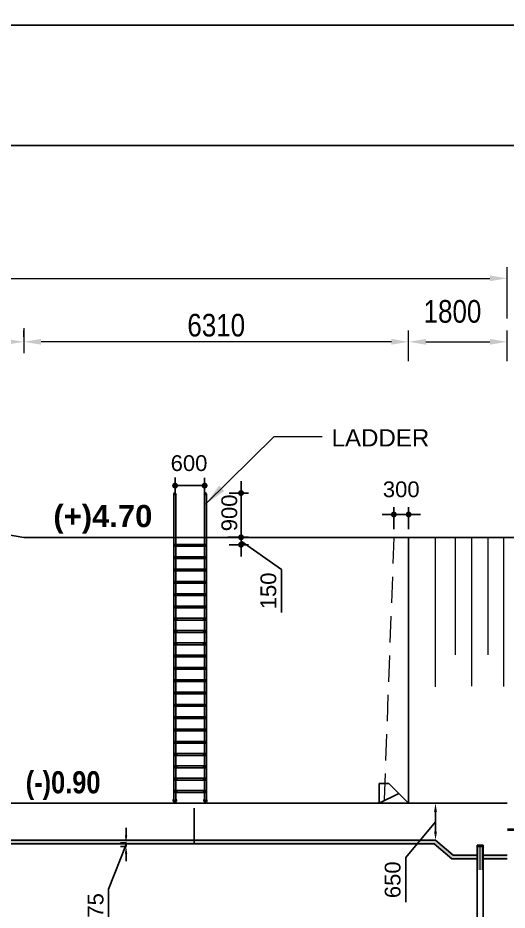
# Model space of a CAD drawing. Extents: x -358915 to 1258323, y -1667244 to -305611.
# Drawn here: x 306203 to 316134, y -1451511 to -1433391 of the extents above; entities that cross this region are included whole.
import ezdxf

# ---------------------------------------------------------------- set-up
doc = ezdxf.new("R2010")
doc.units = 0
doc.header["$LTSCALE"] = 300
doc.header["$MEASUREMENT"] = 0
doc.linetypes.add('DASHED2', pattern=[9.525, 6.35, -3.175])
doc.linetypes.add('DASHEDX2', pattern=[38.1, 25.4, -12.7])
doc.layers.get('0').update_dxf_attribs({"linetype": 'CONTINUOUS'})
doc.layers.get('DEFPOINTS').update_dxf_attribs({"linetype": 'CONTINUOUS'})
for name, color, linetype, lineweight in [('Dim', 7, 'CONTINUOUS', 9), ('HATCH', 252, 'CONTINUOUS', 5), ('slop', 8, 'CONTINUOUS', 9)]:
    doc.layers.add(name, color=color, linetype=linetype, lineweight=lineweight)
for name, color, linetype in [('DOTTED', 240, 'DASHED2'), ('LINE', 7, 'CONTINUOUS'), ('TEXT', 10, 'CONTINUOUS'), ('Water Ladder', 2, 'CONTINUOUS')]:
    doc.layers.add(name, color=color, linetype=linetype)
doc.styles.add('Arial', font='arial.ttf')
doc.styles.add('DIM', font='isocp3.shx')
doc.styles.add('dimText', font='ARIALN.TTF')
doc.styles.add('text', font='ARIALN.TTF', dxfattribs={"height": 1.6})
doc.dimstyles.new('3', dxfattribs={"dimtxt": 225, "dimasz": 350, "dimexe": 100, "dimexo": 25, "dimgap": 9, "dimtad": 0, "dimdec": 0, "dimzin": 0, "dimdsep": 46, "dimtxsty": 'Standard', "dimcen": 0, "dimclrd": 5, "dimclre": 6, "dimclrt": 256, "dimadec": 0, "dimazin": 0, "dimtfac": 1, "dimtdec": 0, "dimtofl": 0, "dimtmove": 2, "dimatfit": 3, "dimfxl": 1, "dimtolj": 1, "dimtzin": 0, "dimarcsym": 0})
doc.dimstyles.new('dim_150', dxfattribs={"dimtxt": 300, "dimasz": 300, "dimexe": 300, "dimexo": 100, "dimgap": 100, "dimtad": 1, "dimdec": 0, "dimzin": 0, "dimdsep": 46, "dimtxsty": 'DIM', "dimcen": 150, "dimclrd": 5, "dimclre": 5, "dimclrt": 7, "dimadec": 0, "dimazin": 0, "dimtfac": 1, "dimtdec": 0, "dimtmove": 0, "dimatfit": 3, "dimfxl": 20, "dimtolj": 1, "dimtzin": 0, "dimarcsym": 0})
doc.dimstyles.new('dim_230', dxfattribs={"dimtxt": 460, "dimasz": 460, "dimexe": 230, "dimexo": 100, "dimgap": 100, "dimtad": 1, "dimdec": 0, "dimzin": 0, "dimdsep": 46, "dimtxsty": 'dimText', "dimcen": 0.09, "dimclrd": 256, "dimclre": 256, "dimclrt": 7, "dimadec": 0, "dimazin": 0, "dimtfac": 1, "dimtdec": 0, "dimtofl": 0, "dimtmove": 0, "dimatfit": 3, "dimfxl": 1, "dimtolj": 1, "dimtzin": 0, "dimlwd": -1, "dimlwe": -1, "dimarcsym": 0})

# ---------------------------------------------------------------- blocks, each defined once
blk = doc.blocks.new('_Dot')
at = {"color": 0, "linetype": 'ByBlock', "lineweight": -2}
blk.add_line((-0.5, 0), (-1, 0), dxfattribs=at)
at = {"color": 0, "linetype": 'ByBlock', "const_width": 0.5}
blk.add_lwpolyline([(-0.25, 0, 1), (0.25, 0, 1)], format="xyb", close=True, dxfattribs=at)
blk = doc.blocks.new('*D237')
at = {"layer": 'DEFPOINTS', "color": 0, "ltscale": 500, "transparency": 16777216}
for p in [(310391, -1443041), (310733, -1443041), (310365, -1443940)]:
    blk.add_point(p, dxfattribs=at)
at = {"layer": 'Dim', "color": 5, "lineweight": -2, "ltscale": 500, "transparency": 16777216}
for p, q in [((310733, -1442921), (310733, -1442801)), ((310491, -1443041), (310883, -1443041)), ((310733, -1443940), (310733, -1443041)), ((310465, -1443940), (310883, -1443940)), ((310733, -1444060), (310733, -1444180))]:
    blk.add_line(p, q, dxfattribs=at)
at = {"layer": 'Dim', "color": 5, "lineweight": -2, "ltscale": 500, "transparency": 16777216, "xscale": 120, "yscale": 120, "zscale": 120}
for p, rotation in [((310733, -1443041), 270), ((310733, -1443940), 90)]:
    blk.add_blockref('_Dot', p, dxfattribs=dict(at, rotation=rotation))
at = {"layer": 'Dim', "color": 7, "ltscale": 500, "transparency": 16777216, "insert": (310496, -1443444), "char_height": 320, "attachment_point": 5, "rotation": 90, "style": 'Arial'}
blk.add_mtext('\\A1;900', dxfattribs=at)
blk = doc.blocks.new('*D238')
at = {"layer": 'DEFPOINTS', "color": 0, "ltscale": 500, "transparency": 16777216}
for p in [(313834, -1443476), (313834, -1443875), (314134, -1443875)]:
    blk.add_point(p, dxfattribs=at)
at = {"layer": 'Dim', "color": 5, "lineweight": -2, "ltscale": 500, "transparency": 16777216}
for p, q in [((313834, -1443775), (313834, -1443326)), ((314134, -1443775), (314134, -1443326)), ((313714, -1443476), (313594, -1443476)), ((314134, -1443476), (313834, -1443476)), ((314254, -1443476), (314374, -1443476))]:
    blk.add_line(p, q, dxfattribs=at)
at = {"layer": 'Dim', "color": 5, "lineweight": -2, "ltscale": 500, "transparency": 16777216, "xscale": 120, "yscale": 120, "zscale": 120}
blk.add_blockref('_Dot', (313834, -1443476), dxfattribs=at)
at = {"layer": 'Dim', "color": 5, "lineweight": -2, "ltscale": 500, "transparency": 16777216, "xscale": 120, "yscale": 120, "zscale": 120, "rotation": 180}
blk.add_blockref('_Dot', (314134, -1443476), dxfattribs=at)
at = {"layer": 'Dim', "color": 7, "ltscale": 500, "transparency": 16777216, "insert": (313984, -1442967), "char_height": 320, "attachment_point": 5, "style": 'Arial'}
blk.add_mtext('\\A1;300', dxfattribs=at)
blk = doc.blocks.new('*D239')
at = {"layer": 'DEFPOINTS', "color": 0, "ltscale": 500, "transparency": 16777216}
for p in [(309394, -1442624), (309994, -1442629), (309994, -1442890)]:
    blk.add_point(p, dxfattribs=at)
at = {"layer": 'Dim', "color": 5, "lineweight": -2, "ltscale": 500, "transparency": 16777216}
for p, q in [((309394, -1442724), (309394, -1443040)), ((309994, -1442729), (309994, -1443040)), ((309514, -1442890), (309874, -1442890))]:
    blk.add_line(p, q, dxfattribs=at)
at = {"layer": 'Dim', "color": 5, "lineweight": -2, "ltscale": 500, "transparency": 16777216, "xscale": 120, "yscale": 120, "zscale": 120, "rotation": 180}
blk.add_blockref('_Dot', (309394, -1442890), dxfattribs=at)
at = {"layer": 'Dim', "color": 5, "lineweight": -2, "ltscale": 500, "transparency": 16777216, "xscale": 120, "yscale": 120, "zscale": 120}
blk.add_blockref('_Dot', (309994, -1442890), dxfattribs=at)
at = {"layer": 'Dim', "color": 7, "ltscale": 500, "transparency": 16777216, "insert": (309677, -1442436), "char_height": 320, "attachment_point": 5, "style": 'Arial'}
blk.add_mtext('\\A1;600', dxfattribs=at)
blk = doc.blocks.new('*D241')
at = {"layer": 'DEFPOINTS', "color": 0, "ltscale": 500, "transparency": 16777216}
for p in [(314234, -1449341), (314680, -1449341), (314680, -1450091)]:
    blk.add_point(p, dxfattribs=at)
at = {"layer": 'Dim', "color": 5, "lineweight": -2, "ltscale": 500, "transparency": 16777216}
for p, q in [((314234, -1449341), (314680, -1449341)), ((314680, -1449916), (314680, -1449516)), ((314680, -1449716), (314074, -1450440)), ((314680, -1450091), (314680, -1450091)), ((314074, -1450440), (314074, -1451347))]:
    blk.add_line(p, q, dxfattribs=at)
at = {"layer": 'Dim', "color": 5, "ltscale": 500, "transparency": 16777216}
for points in [[(314651, -1449516), (314709, -1449516), (314680, -1449341)], [(314651, -1449916), (314709, -1449916), (314680, -1450091)]]:
    blk.add_solid(points, dxfattribs=at)
at = {"layer": 'Dim', "color": 7, "ltscale": 500, "transparency": 16777216, "insert": (313811, -1450894), "char_height": 320, "attachment_point": 5, "rotation": 90, "style": 'Arial'}
blk.add_mtext('\\A1;650', dxfattribs=at)
blk = doc.blocks.new('*D253')
at = {"layer": 'DEFPOINTS', "color": 0, "ltscale": 500, "transparency": 16777216}
for p in [(306324, -1439970), (306324, -1439970), (314134, -1440461)]:
    blk.add_point(p, dxfattribs=at)
at = {"layer": 'Dim', "ltscale": 500, "transparency": 16777216}
for p, q in [((306324, -1439870), (306324, -1439740)), ((314134, -1440361), (314134, -1439740)), ((313784, -1439970), (306674, -1439970))]:
    blk.add_line(p, q, dxfattribs=at)
for points in [[(306674, -1439911), (306674, -1440028), (306324, -1439970)], [(313784, -1439911), (313784, -1440028), (314134, -1439970)]]:
    blk.add_solid(points, dxfattribs=at)
at = {"layer": 'Dim', "color": 7, "ltscale": 500, "transparency": 16777216, "insert": (310229, -1439635), "char_height": 460, "attachment_point": 5, "style": 'dimText'}
blk.add_mtext('\\A1;6310', dxfattribs=at)
blk = doc.blocks.new('*D254')
at = {"layer": 'DEFPOINTS', "color": 0, "ltscale": 500, "transparency": 16777216}
for p in [(316134, -1439970), (314134, -1440461), (316134, -1440461)]:
    blk.add_point(p, dxfattribs=at)
at = {"layer": 'Dim', "ltscale": 500, "transparency": 16777216}
for p, q in [((314134, -1440361), (314134, -1439740)), ((316134, -1440361), (316134, -1439740)), ((314484, -1439970), (315784, -1439970))]:
    blk.add_line(p, q, dxfattribs=at)
for points in [[(314484, -1439911), (314484, -1440028), (314134, -1439970)], [(315784, -1439911), (315784, -1440028), (316134, -1439970)]]:
    blk.add_solid(points, dxfattribs=at)
at = {"layer": 'Dim', "color": 7, "ltscale": 500, "transparency": 16777216, "insert": (315024, -1439355), "char_height": 460, "attachment_point": 5, "style": 'dimText'}
blk.add_mtext('\\A1;1800', dxfattribs=at)
blk = doc.blocks.new('Water Ladder')
at = {"layer": 'Water Ladder'}
h = blk.add_hatch(color=15, dxfattribs=at)
h.dxf.hatch_style = 1
h.paths.add_polyline_path([(-129, -41), (-166, -41), (-166, -77), (-129, -77)])
h = blk.add_hatch(color=15, dxfattribs=at)
h.dxf.hatch_style = 1
h.paths.add_polyline_path([(415, -77), (452, -77), (452, -41), (415, -41)])
h = blk.add_hatch(color=15, dxfattribs=at)
h.dxf.hatch_style = 1
h.paths.add_polyline_path([(-129, -291), (-166, -291), (-166, -327), (-129, -327)])
h = blk.add_hatch(color=15, dxfattribs=at)
h.dxf.hatch_style = 1
h.paths.add_polyline_path([(415, -327), (452, -327), (452, -291), (415, -291)])
h = blk.add_hatch(color=15, dxfattribs=at)
h.dxf.hatch_style = 1
h.paths.add_polyline_path([(-129, -541), (-166, -541), (-166, -576), (-129, -576)])
h = blk.add_hatch(color=15, dxfattribs=at)
h.dxf.hatch_style = 1
h.paths.add_polyline_path([(415, -576), (452, -576), (452, -541), (415, -541)])
h = blk.add_hatch(color=15, dxfattribs=at)
h.dxf.hatch_style = 1
h.paths.add_polyline_path([(-129, -790), (-166, -790), (-166, -826), (-129, -826)])
h = blk.add_hatch(color=15, dxfattribs=at)
h.dxf.hatch_style = 1
h.paths.add_polyline_path([(415, -826), (452, -826), (452, -790), (415, -790)])
h = blk.add_hatch(color=15, dxfattribs=at)
h.dxf.hatch_style = 1
h.paths.add_polyline_path([(-129, -1040), (-166, -1040), (-166, -1076), (-129, -1076)])
h = blk.add_hatch(color=15, dxfattribs=at)
h.dxf.hatch_style = 1
h.paths.add_polyline_path([(-129, -1040), (-166, -1040), (-166, -1076), (-129, -1076)])
h = blk.add_hatch(color=15, dxfattribs=at)
h.dxf.hatch_style = 1
h.paths.add_polyline_path([(415, -1076), (452, -1076), (452, -1040), (415, -1040)])
h = blk.add_hatch(color=15, dxfattribs=at)
h.dxf.hatch_style = 1
h.paths.add_polyline_path([(415, -1076), (452, -1076), (452, -1040), (415, -1040)])
h = blk.add_hatch(color=15, dxfattribs=at)
h.dxf.hatch_style = 1
h.paths.add_polyline_path([(-129, -1290), (-166, -1290), (-166, -1326), (-129, -1326)])
h = blk.add_hatch(color=15, dxfattribs=at)
h.dxf.hatch_style = 1
h.paths.add_polyline_path([(415, -1326), (452, -1326), (452, -1290), (415, -1290)])
h = blk.add_hatch(color=15, dxfattribs=at)
h.dxf.hatch_style = 1
h.paths.add_polyline_path([(-129, -1540), (-166, -1540), (-166, -1576), (-129, -1576)])
h = blk.add_hatch(color=15, dxfattribs=at)
h.dxf.hatch_style = 1
h.paths.add_polyline_path([(415, -1576), (452, -1576), (452, -1540), (415, -1540)])
h = blk.add_hatch(color=15, dxfattribs=at)
h.dxf.hatch_style = 1
h.paths.add_polyline_path([(-129, -1790), (-166, -1790), (-166, -1826), (-129, -1826)])
h = blk.add_hatch(color=15, dxfattribs=at)
h.dxf.hatch_style = 1
h.paths.add_polyline_path([(415, -1826), (452, -1826), (452, -1790), (415, -1790)])
h = blk.add_hatch(color=15, dxfattribs=at)
h.dxf.hatch_style = 1
h.paths.add_polyline_path([(-129, -2040), (-166, -2040), (-166, -2076), (-129, -2076)])
h = blk.add_hatch(color=15, dxfattribs=at)
h.dxf.hatch_style = 1
h.paths.add_polyline_path([(415, -2076), (452, -2076), (452, -2040), (415, -2040)])
h = blk.add_hatch(color=15, dxfattribs=at)
h.dxf.hatch_style = 1
h.paths.add_polyline_path([(-129, -2290), (-166, -2290), (-166, -2325), (-129, -2325)])
h = blk.add_hatch(color=15, dxfattribs=at)
h.dxf.hatch_style = 1
h.paths.add_polyline_path([(415, -2325), (452, -2325), (452, -2290), (415, -2290)])
h = blk.add_hatch(color=15, dxfattribs=at)
h.dxf.hatch_style = 1
h.paths.add_polyline_path([(-129, -2539), (-166, -2539), (-166, -2575), (-129, -2575)])
h = blk.add_hatch(color=15, dxfattribs=at)
h.dxf.hatch_style = 1
h.paths.add_polyline_path([(415, -2575), (452, -2575), (452, -2539), (415, -2539)])
h = blk.add_hatch(color=15, dxfattribs=at)
h.dxf.hatch_style = 1
h.paths.add_polyline_path([(-129, -2789), (-166, -2789), (-166, -2825), (-129, -2825)])
h = blk.add_hatch(color=15, dxfattribs=at)
h.dxf.hatch_style = 1
h.paths.add_polyline_path([(415, -2825), (452, -2825), (452, -2789), (415, -2789)])
h = blk.add_hatch(color=15, dxfattribs=at)
h.dxf.hatch_style = 1
h.paths.add_polyline_path([(-129, -3039), (-166, -3039), (-166, -3075), (-129, -3075)])
h = blk.add_hatch(color=15, dxfattribs=at)
h.dxf.hatch_style = 1
h.paths.add_polyline_path([(415, -3075), (452, -3075), (452, -3039), (415, -3039)])
h = blk.add_hatch(color=15, dxfattribs=at)
h.dxf.hatch_style = 1
h.paths.add_polyline_path([(-129, -3289), (-166, -3289), (-166, -3325), (-129, -3325)])
h = blk.add_hatch(color=15, dxfattribs=at)
h.dxf.hatch_style = 1
h.paths.add_polyline_path([(415, -3325), (452, -3325), (452, -3289), (415, -3289)])
h = blk.add_hatch(color=15, dxfattribs=at)
h.dxf.hatch_style = 1
h.paths.add_polyline_path([(-129, -3539), (-166, -3539), (-166, -3575), (-129, -3575)])
h = blk.add_hatch(color=15, dxfattribs=at)
h.dxf.hatch_style = 1
h.paths.add_polyline_path([(415, -3575), (452, -3575), (452, -3539), (415, -3539)])
h = blk.add_hatch(color=15, dxfattribs=at)
h.dxf.hatch_style = 1
h.paths.add_polyline_path([(-129, -3789), (-166, -3789), (-166, -3825), (-129, -3825)])
h = blk.add_hatch(color=15, dxfattribs=at)
h.dxf.hatch_style = 1
h.paths.add_polyline_path([(415, -3825), (452, -3825), (452, -3789), (415, -3789)])
h = blk.add_hatch(color=15, dxfattribs=at)
h.dxf.hatch_style = 1
h.paths.add_polyline_path([(-129, -4039), (-166, -4039), (-166, -4074), (-129, -4074)])
h = blk.add_hatch(color=15, dxfattribs=at)
h.dxf.hatch_style = 1
h.paths.add_polyline_path([(415, -4074), (452, -4074), (452, -4039), (415, -4039)])
h = blk.add_hatch(color=15, dxfattribs=at)
h.dxf.hatch_style = 1
h.paths.add_polyline_path([(-129, -4288), (-166, -4288), (-166, -4324), (-129, -4324)])
h = blk.add_hatch(color=15, dxfattribs=at)
h.dxf.hatch_style = 1
h.paths.add_polyline_path([(415, -4324), (452, -4324), (452, -4288), (415, -4288)])
h = blk.add_hatch(color=15, dxfattribs=at)
h.dxf.hatch_style = 1
h.paths.add_polyline_path([(-128, -4538), (-165, -4538), (-165, -4574), (-128, -4574)])
h = blk.add_hatch(color=15, dxfattribs=at)
h.dxf.hatch_style = 1
h.paths.add_polyline_path([(417, -4574), (454, -4574), (454, -4538), (417, -4538)])
h = blk.add_hatch(color=15, dxfattribs=at)
h.dxf.hatch_style = 1
h.paths.add_polyline_path([(-128, -4788), (-165, -4788), (-165, -4824), (-128, -4824)])
h = blk.add_hatch(color=15, dxfattribs=at)
h.dxf.hatch_style = 1
h.paths.add_polyline_path([(417, -4824), (454, -4824), (454, -4788), (417, -4788)])
h = blk.add_hatch(color=15, dxfattribs=at)
h.dxf.hatch_style = 1
h.paths.add_polyline_path([(-128, -5038), (-165, -5038), (-165, -5074), (-128, -5074)])
h = blk.add_hatch(color=15, dxfattribs=at)
h.dxf.hatch_style = 1
h.paths.add_polyline_path([(417, -5074), (454, -5074), (454, -5038), (417, -5038)])
h = blk.add_hatch(color=15, dxfattribs=at)
h.dxf.hatch_style = 1
h.paths.add_polyline_path([(-146, -5218), (-146, -5241), (-186, -5241), (-186, -5218, 2.752629)])
h = blk.add_hatch(color=15, dxfattribs=at)
h.dxf.hatch_style = 1
h.paths.add_polyline_path([(-186, -5241), (-186, -5218, 2.752629), (-146, -5218), (-146, -5241)])
h = blk.add_hatch(color=15, dxfattribs=at)
h.dxf.hatch_style = 1
h.paths.add_polyline_path([(472, -5218), (472, -5241), (432, -5241), (432, -5218, 2.752629)])
for points in [[(-146, -3139), (-146, -5241), (-186, -5241), (-186, 974), (-146, 974), (-146, -41)], [(432, -3139), (432, -5241), (472, -5241), (472, 974), (432, 974), (432, -41)], [(-146, -77), (-146, -291)], [(-129, -41), (415, -41)], [(-129, -77), (415, -77)], [(432, -77), (432, -291)], [(-146, -327), (-146, -541)], [(-129, -291), (415, -291)], [(-129, -327), (415, -327)], [(432, -327), (432, -541)], [(-129, -541), (415, -541)], [(-146, -576), (-146, -790)], [(-129, -576), (415, -576)], [(432, -576), (432, -790)], [(-146, -826), (-146, -1040)], [(-129, -790), (415, -790)], [(-129, -826), (415, -826)], [(432, -826), (432, -1040)], [(-146, -1076), (-146, -1290)], [(-129, -1040), (415, -1040)], [(-129, -1040), (415, -1040)], [(-129, -1076), (415, -1076)], [(-129, -1076), (415, -1076)], [(432, -1076), (432, -1290)], [(-146, -1326), (-146, -1540)], [(-129, -1290), (415, -1290)], [(-129, -1326), (415, -1326)], [(432, -1326), (432, -1540)], [(-146, -1576), (-146, -1790)], [(-129, -1540), (415, -1540)], [(-129, -1576), (415, -1576)], [(432, -1576), (432, -1790)], [(-129, -1790), (415, -1790)], [(-146, -1826), (-146, -2040)], [(-129, -1826), (415, -1826)], [(432, -1826), (432, -2040)], [(-146, -2076), (-146, -2290)], [(-129, -2040), (415, -2040)], [(-129, -2076), (415, -2076)], [(432, -2076), (432, -2290)], [(-146, -2325), (-146, -2539)], [(-129, -2290), (415, -2290)], [(-129, -2325), (415, -2325)], [(432, -2325), (432, -2789)], [(-146, -2575), (-146, -2789)], [(-129, -2539), (415, -2539)], [(-129, -2575), (415, -2575)], [(-146, -2825), (-146, -3039)], [(-129, -2789), (415, -2789)], [(-129, -2825), (415, -2825)], [(432, -2825), (432, -3039)], [(-146, -3075), (-146, -3139)], [(-129, -3039), (415, -3039)], [(-129, -3075), (415, -3075)], [(432, -3075), (432, -3139)], [(-146, -3325), (-146, -3389)], [(-129, -3289), (415, -3289)], [(-129, -3325), (415, -3325)], [(-146, -3575), (-146, -3639)], [(-129, -3539), (415, -3539)], [(-129, -3575), (415, -3575)], [(-129, -3789), (415, -3789)], [(-146, -3825), (-146, -3889)], [(-129, -3825), (415, -3825)], [(-146, -4074), (-146, -4138)], [(-129, -4039), (415, -4039)], [(-129, -4074), (415, -4074)], [(-146, -4324), (-146, -4388)], [(-129, -4288), (415, -4288)], [(-129, -4324), (415, -4324)], [(-145, -4574), (-145, -5207)], [(-128, -4538), (417, -4538)], [(-128, -4574), (417, -4574)], [(-128, -4788), (417, -4788)], [(-128, -4824), (417, -4824)], [(-128, -5038), (417, -5038)], [(-128, -5074), (417, -5074)]]:
    blk.add_lwpolyline(points, dxfattribs=at)
for points in [[(-166, -41), (-129, -41), (-129, -77), (-166, -77)], [(452, -41), (415, -41), (415, -77), (452, -77)], [(-166, -291), (-129, -291), (-129, -327), (-166, -327)], [(452, -291), (415, -291), (415, -327), (452, -327)], [(-166, -541), (-129, -541), (-129, -576), (-166, -576)], [(452, -541), (415, -541), (415, -576), (452, -576)], [(-166, -790), (-129, -790), (-129, -826), (-166, -826)], [(452, -790), (415, -790), (415, -826), (452, -826)], [(-166, -1040), (-129, -1040), (-129, -1076), (-166, -1076)], [(-166, -1040), (-129, -1040), (-129, -1076), (-166, -1076)], [(452, -1040), (415, -1040), (415, -1076), (452, -1076)], [(452, -1040), (415, -1040), (415, -1076), (452, -1076)], [(-166, -1290), (-129, -1290), (-129, -1326), (-166, -1326)], [(452, -1290), (415, -1290), (415, -1326), (452, -1326)], [(-166, -1540), (-129, -1540), (-129, -1576), (-166, -1576)], [(452, -1540), (415, -1540), (415, -1576), (452, -1576)], [(-166, -1790), (-129, -1790), (-129, -1826), (-166, -1826)], [(452, -1790), (415, -1790), (415, -1826), (452, -1826)], [(-166, -2040), (-129, -2040), (-129, -2076), (-166, -2076)], [(452, -2040), (415, -2040), (415, -2076), (452, -2076)], [(-166, -2290), (-129, -2290), (-129, -2325), (-166, -2325)], [(452, -2290), (415, -2290), (415, -2325), (452, -2325)], [(-166, -2539), (-129, -2539), (-129, -2575), (-166, -2575)], [(452, -2539), (415, -2539), (415, -2575), (452, -2575)], [(-166, -2789), (-129, -2789), (-129, -2825), (-166, -2825)], [(452, -2789), (415, -2789), (415, -2825), (452, -2825)], [(-166, -3039), (-129, -3039), (-129, -3075), (-166, -3075)], [(452, -3039), (415, -3039), (415, -3075), (452, -3075)], [(-166, -3289), (-129, -3289), (-129, -3325), (-166, -3325)], [(452, -3289), (415, -3289), (415, -3325), (452, -3325)], [(-166, -3539), (-129, -3539), (-129, -3575), (-166, -3575)], [(452, -3539), (415, -3539), (415, -3575), (452, -3575)], [(-166, -3789), (-129, -3789), (-129, -3825), (-166, -3825)], [(452, -3789), (415, -3789), (415, -3825), (452, -3825)], [(-166, -4039), (-129, -4039), (-129, -4074), (-166, -4074)], [(452, -4039), (415, -4039), (415, -4074), (452, -4074)], [(-166, -4288), (-129, -4288), (-129, -4324), (-166, -4324)], [(452, -4288), (415, -4288), (415, -4324), (452, -4324)], [(-165, -4538), (-128, -4538), (-128, -4574), (-165, -4574)], [(454, -4538), (417, -4538), (417, -4574), (454, -4574)], [(-165, -4788), (-128, -4788), (-128, -4824), (-165, -4824)], [(454, -4788), (417, -4788), (417, -4824), (454, -4824)], [(-165, -5038), (-128, -5038), (-128, -5074), (-165, -5074)], [(454, -5038), (417, -5038), (417, -5074), (454, -5074)]]:
    blk.add_lwpolyline(points, close=True, dxfattribs=at)
for centre, radius, start, end in [((-166, 986), 22.9, 328.622, 211.378), ((452, 986), 22.9, 328.622, 211.378), ((-166, -5241), 34.5, 124.5748, 55.4252), ((-166, -5241), 30.5, 129.9311, 50.0689), ((452, -5241), 34.5, 124.5748, 55.4252), ((452, -5241), 30.5, 129.9311, 50.0689)]:
    blk.add_arc(centre, radius, start, end, dxfattribs=at)
blk = doc.blocks.new('*D269')
at = {"layer": 'DEFPOINTS', "color": 0, "ltscale": 500, "transparency": 16777216}
for p in [(306324, -1439591), (306324, -1439970), (298884, -1440175)]:
    blk.add_point(p, dxfattribs=at)
at = {"layer": 'Dim', "ltscale": 500, "transparency": 16777216}
for p, q in [((298884, -1440075), (298884, -1439740)), ((306324, -1439691), (306324, -1440200)), ((299234, -1439970), (305974, -1439970))]:
    blk.add_line(p, q, dxfattribs=at)
for points in [[(299234, -1439911), (299234, -1440028), (298884, -1439970)], [(305974, -1439911), (305974, -1440028), (306324, -1439970)]]:
    blk.add_solid(points, dxfattribs=at)
at = {"layer": 'Dim', "color": 7, "ltscale": 500, "transparency": 16777216, "insert": (302604, -1439635), "char_height": 460, "attachment_point": 5, "style": 'dimText'}
blk.add_mtext('\\A1;7440', dxfattribs=at)
blk = doc.blocks.new('*D273')
at = {"layer": 'DEFPOINTS', "color": 0, "ltscale": 500, "transparency": 16777216}
for p in [(316134, -1438681), (273744, -1439594), (316134, -1439594)]:
    blk.add_point(p, dxfattribs=at)
at = {"layer": 'Dim', "ltscale": 500, "transparency": 16777216}
for p, q in [((273744, -1439494), (273744, -1438451)), ((316134, -1439494), (316134, -1438451)), ((274094, -1438681), (315784, -1438681))]:
    blk.add_line(p, q, dxfattribs=at)
for points in [[(274094, -1438623), (274094, -1438739), (273744, -1438681)], [(315784, -1438623), (315784, -1438739), (316134, -1438681)]]:
    blk.add_solid(points, dxfattribs=at)
at = {"layer": 'Dim', "color": 7, "ltscale": 500, "transparency": 16777216, "insert": (294067, -1438251), "char_height": 460, "attachment_point": 5, "style": 'dimText'}
blk.add_mtext('\\A1;{\\fArial|b1|i0|c0|p34;41090}', dxfattribs=at)
blk = doc.blocks.new('*D277')
at = {"layer": 'DEFPOINTS', "color": 0, "ltscale": 500, "transparency": 16777216}
for p in [(310365, -1443940), (310391, -1444090), (310733, -1444090)]:
    blk.add_point(p, dxfattribs=at)
at = {"layer": 'Dim', "color": 5, "lineweight": -2, "ltscale": 500, "transparency": 16777216}
for p, q in [((310733, -1443820), (310733, -1443700)), ((310465, -1443940), (310883, -1443940)), ((310733, -1443940), (310733, -1444090)), ((310733, -1443940), (310733, -1444090)), ((310491, -1444090), (310883, -1444090)), ((310733, -1444015), (311552, -1444590)), ((310733, -1444210), (310733, -1444330)), ((311552, -1444590), (311552, -1445466))]:
    blk.add_line(p, q, dxfattribs=at)
at = {"layer": 'Dim', "color": 5, "lineweight": -2, "ltscale": 500, "transparency": 16777216, "xscale": 120, "yscale": 120, "zscale": 120}
for p, rotation in [((310733, -1443940), 270), ((310733, -1444090), 90)]:
    blk.add_blockref('_Dot', p, dxfattribs=dict(at, rotation=rotation))
at = {"layer": 'Dim', "color": 7, "ltscale": 500, "transparency": 16777216, "insert": (311289, -1445028), "char_height": 320, "attachment_point": 5, "rotation": 90, "style": 'Arial'}
blk.add_mtext('\\A1;150', dxfattribs=at)
blk = doc.blocks.new('*D284')
at = {"layer": 'DEFPOINTS', "color": 0, "ltscale": 500, "transparency": 16777216}
for p in [(308285, -1450141), (308285, -1450216), (308399, -1450141)]:
    blk.add_point(p, dxfattribs=at)
at = {"layer": 'Dim', "color": 5, "lineweight": -2, "ltscale": 500, "transparency": 16777216}
for p, q in [((308399, -1449991), (308399, -1449841)), ((308399, -1450178), (308045, -1451085)), ((308285, -1450141), (308399, -1450141)), ((308285, -1450216), (308399, -1450216)), ((308399, -1450216), (308399, -1450141)), ((308399, -1450216), (308399, -1450141)), ((308399, -1450366), (308399, -1450516)), ((308045, -1451085), (308045, -1451743))]:
    blk.add_line(p, q, dxfattribs=at)
at = {"layer": 'Dim', "color": 5, "ltscale": 500, "transparency": 16777216}
for points in [[(308374, -1449991), (308424, -1449991), (308399, -1450141)], [(308374, -1450366), (308424, -1450366), (308399, -1450216)]]:
    blk.add_solid(points, dxfattribs=at)
at = {"layer": 'Dim', "color": 7, "ltscale": 500, "transparency": 16777216, "insert": (307782, -1451414), "char_height": 320, "attachment_point": 5, "rotation": 90, "style": 'Arial'}
blk.add_mtext('\\A1;75', dxfattribs=at)
blk = doc.blocks.new('*D1497')
at = {"layer": 'DEFPOINTS', "color": 0, "ltscale": 0.5, "transparency": 16777216}
for p in [(333297, -1433539), (258182, -1435984), (333297, -1435984)]:
    blk.add_point(p, dxfattribs=at)
at = {"layer": 'LINE', "color": 6, "lineweight": -2, "ltscale": 0.5, "transparency": 16777216}
for p, q in [((258182, -1435959), (258182, -1433439)), ((333297, -1435959), (333297, -1433439))]:
    blk.add_line(p, q, dxfattribs=at)
at = {"layer": 'LINE', "color": 5, "lineweight": -2, "ltscale": 0.5, "transparency": 16777216}
for p, q in [((258532, -1433539), (295280, -1433539)), ((332947, -1433539), (296198, -1433539))]:
    blk.add_line(p, q, dxfattribs=at)
at = {"layer": 'LINE', "color": 5, "ltscale": 0.5, "transparency": 16777216}
for points in [[(258532, -1433481), (258532, -1433597), (258182, -1433539)], [(332947, -1433481), (332947, -1433597), (333297, -1433539)]]:
    blk.add_solid(points, dxfattribs=at)
at = {"layer": 'LINE', "ltscale": 0.5, "transparency": 16777216, "insert": (295739, -1433539), "char_height": 225, "attachment_point": 5}
blk.add_mtext('\\A1;75115', dxfattribs=at)

msp = doc.modelspace()

# ---------------------------------------------------------------- hatches: boundary and pattern name
at = {"layer": 'Dim'}
h = msp.add_hatch(dxfattribs=at)
h.set_pattern_fill('AR-CONC', color=8, scale=20)
h.set_pattern_definition([(50, (-54666.78, -1593038.45), (143.452037, -12.550427), [15, -165]), (355, (-54666.78, -1593038.45), (-27.750267, 150.438427), [12, -132]), (100.451444, (-54654.83, -1593039.5), (115.70177, 137.888), [12.74804, -140.22842]), (46.1842, (-54666.78, -1592998.45), (213.44827, -33.10386), [22.5, -247.5]), (96.635635, (-54649, -1593001.21), (186.93239, 194.82372), [19.12207, -210.34275]), (351.184164, (-54666.78, -1592998.45), (186.93239, 194.82372), [18, -198]), (21, (-54646.78, -1593008.45), (119.38141, -80.523778), [15, -165]), (326, (-54646.78, -1593008.45), (48.663066, 145.03001), [12, -132]), (71.451445, (-54636.83, -1593015.16), (168.044475, 64.50623), [12.74804, -140.22842]), (37.5, (-54666.78, -1593038.454), (2.431971, 66.578771), [0, -130.4, 0, -134, 0, -132.5]), (7.5, (-54666.78, -1593038.454), (52.613907, 78.882342), [0, -76.4, 0, -127.4, 0, -50.5]), (327.5, (-54711.38, -1593038.454), (106.764487, -4.510974), [0, -50, 0, -156, 0, -207]), (317.5, (-54731.38, -1593038.45), (116.637234, 20.020996), [0, -65, 0, -103.6, 0, -147])])
h.paths.add_polyline_path([(316134.3, -1450391.3), (315644.1, -1450391), (315644.1, -1450466), (316134.3, -1450466.3)])
h.paths.add_polyline_path([(274234, -1450451.5), (273744, -1450451.5), (273744, -1450526.5), (274234, -1450526.5)])
h.paths.add_polyline_path([(297263.6, -1449190.7), (291063.8, -1449190.7), (289413.8, -1449190.5), (288566.2, -1449190.5), (286682.8, -1449818.3), (285865.4, -1450090.7), (275244, -1450090.7), (274844, -1450451.5), (274354, -1450451.5), (274354, -1450526.5), (274872.9, -1450526.5), (275272.9, -1450165.7), (285877.6, -1450165.7), (286714.1, -1449886.9), (288577.8, -1449265.5), (289413.8, -1449265.5), (291063.8, -1449265.7), (297232.6, -1449265.7), (297382.6, -1449415.7), (298413.8, -1449415.7), (299250.5, -1449415.7), (301152.9, -1450050.1), (301512, -1450165.7), (306886.3, -1450165.7), (314652.6, -1450165.9), (315012.6, -1450466.1), (315524.1, -1450466), (315524.1, -1450391), (315040, -1450391.1), (314679.8, -1450090.9), (306886.3, -1450090.7), (301512, -1450090.7), (301145, -1449968.4), (299262, -1449340.7), (298413.8, -1449340.7), (297413.6, -1449340.7)])
at = {"layer": 'HATCH', "ltscale": 10}
h = msp.add_hatch(dxfattribs=at)
h.set_pattern_fill('ANSI31', color=256, scale=375, angle=45, style=0)
h.set_pattern_definition([(90, (250896.697, -1440991.87), (-46.875, 7e-15), [])])
h.paths.add_polyline_path([(315643.2, -1450691.4), (315599, -1450691.4), (315599, -1450677.9), (315570.9, -1450703.9), (315570.9, -1450691.4), (315523.2, -1450691.4), (315523.2, -1450217.7), (315643.2, -1450217.7)])

# ---------------------------------------------------------------- linework, layer by layer
at = {"color": 7}
msp.add_lwpolyline([(301633.7, -1449340.7), (316133.6, -1449340.5)], dxfattribs=at)
at = {"layer": 'Dim', "color": 8, "ltscale": 500}
for points in [[(315076.5, -1443932.9), (315076.5, -1446323)], [(315408.1, -1443932.9), (315408, -1446961.5)], [(315739.8, -1443940.7), (315739.8, -1446323)], [(316059.9, -1443940.4), (316059.8, -1446969)], [(314675.1, -1443947.9), (314675, -1446976.5)]]:
    msp.add_lwpolyline(points, dxfattribs=at)
at = {"layer": 'DOTTED', "color": 0, "linetype": 'DASHEDX2', "lineweight": 20, "ltscale": 0.07}
msp.add_lwpolyline([(313833.7, -1443940.7), (313633.7, -1449340.7)], dxfattribs=at)
at = {"layer": 'LINE', "ltscale": 500}
for p, q in [((306323.8, -1443940.7), (299863.8, -1442840.7)), ((314133.8, -1443940.7), (314133.6, -1449340.7)), ((314133.8, -1443940.7), (330854.7, -1443940.7)), ((313533.7, -1449340.7), (313533.6, -1448940.3)), ((313533.6, -1448940.4), (313733.6, -1448940.3))]:
    msp.add_line(p, q, dxfattribs=at)
at = {"layer": 'LINE'}
for p, q in [((315523.5, -1453204.1), (315524.1, -1450190.7)), ((315643.5, -1453204.1), (315644.1, -1450190.7))]:
    msp.add_line(p, q, dxfattribs=at)
msp.add_lwpolyline([(333296.8, -1489101.3), (258182, -1489101.3), (258182, -1435984.4), (333296.8, -1435984.4)], close=True, dxfattribs=at)
at = {"layer": 'LINE', "ltscale": 500}
for points in [[(314133.8, -1443940.7), (306323.8, -1443940.7)], [(313733.6, -1448940.3), (314133.6, -1449340.7)], [(315524.1, -1450391.1), (315040, -1450391.1), (314679.8, -1450090.9), (307928.5, -1450090.7), (301512, -1450090.7), (301176.6, -1449978.9), (299262, -1449340.7), (298413.8, -1449340.7), (298413.8, -1449340.7), (297413.6, -1449340.7), (297263.6, -1449190.7), (291063.8, -1449190.7), (291063.8, -1449190.7), (289413.8, -1449190.5), (289413.8, -1449190.5), (288566.2, -1449190.5), (285865.4, -1450090.7), (275244, -1450090.7), (274844, -1450451.5), (274354, -1450451.5)], [(315524.1, -1450466.1), (315012.8, -1450466.1), (314652.6, -1450165.9), (307928.5, -1450165.7), (301499.8, -1450165.7), (301152.9, -1450050.1), (299249.8, -1449415.7), (298413.8, -1449415.7), (297382.6, -1449415.7), (297232.6, -1449265.7), (291063.8, -1449265.7), (289413.8, -1449265.5), (288578.4, -1449265.5), (285877.6, -1450165.7), (275272.9, -1450165.7), (274872.9, -1450526.5), (274354, -1450526.5)], [(316134.2, -1450391.1), (315644.1, -1450391.1)], [(316134.3, -1450466.1), (315644.1, -1450466.1)]]:
    msp.add_lwpolyline(points, dxfattribs=at)
at = {"layer": 'LINE', "color": 8, "linetype": 'DASHED2', "ltscale": 2000000.0}
msp.add_lwpolyline([(313533.7, -1449340.7), (313933.6, -1449140.6)], dxfattribs=at)
at = {"layer": 'LINE', "ltscale": 500, "elevation": 0}
msp.add_lwpolyline([(309783.6, -1449440.5), (309783.6, -1450140.7)], dxfattribs=at)
at = {"layer": 'LINE', "ltscale": 500, "const_width": 50}
msp.add_lwpolyline([(322113.7, -1449875.1), (316134.1, -1449875.1)], dxfattribs=at)
at = {"layer": 'LINE'}
for points in [[(315524.1, -1450190.7), (315644.1, -1450190.7)], [(315524.1, -1450215.7), (315644.1, -1450215.7)]]:
    msp.add_lwpolyline(points, dxfattribs=at)
at = {"layer": 'slop'}
for p, q in [((313883.6, -1449340.8), (313883.6, -1449340.8)), ((313883.6, -1449340.8), (313883.6, -1449340.8)), ((313933.6, -1449340.6), (313933.6, -1449340.6)), ((313933.6, -1449340.6), (313933.6, -1449340.6))]:
    msp.add_line(p, q, dxfattribs=at)

# ---------------------------------------------------------------- block references
at = {"layer": 'Water Ladder', "color": 2}
msp.add_blockref('Water Ladder', (309556.6, -1444044.9), dxfattribs=at)

# ---------------------------------------------------------------- texts
at = {"layer": 'TEXT', "insert": (311864.8, -1441919.3), "char_height": 350, "width": 3394.424, "attachment_point": 4, "style": 'Arial'}
msp.add_mtext('\\pxqc;LADDER', dxfattribs=at)
at = {"layer": 'TEXT', "color": 2, "char_height": 450, "width": 2203.973, "attachment_point": 3, "style": 'text'}
for s, insert in [('{\\fArial|b1|i0|c0|p34;\\C6;(+)4.70}', (308933, -1443282.8, 0)), ('{\\fArial Narrow|b1|i0|c0|p34;\\C6;(-)0.90}', (307880.5, -1448689.2, 0))]:
    msp.add_mtext(s, dxfattribs=dict(at, insert=insert))

# ---------------------------------------------------------------- dimensions: what is measured, and where the dimension line sits
at = {"layer": 'Dim', "ltscale": 500}
for base, p1, p2, text, picture, middle in [((316133.8, -1438681.1), (273743.8, -1439594.4), (316133.8, -1439594.4), '{\\fArial|b1|i0|c0|p34;41090}', '*D273', (294067.1, -1438250.9)), ((316133.8, -1439969.8), (314133.8, -1440460.7), (316133.8, -1440460.7), '1800', '*D254', (315023.7, -1439354.9))]:
    dim = msp.add_linear_dim(base=base, p1=p1, p2=p2, text=text, dimstyle='dim_230', override={"dimasz": 350, "dimsah": 1, "dimtmove": 2}, dxfattribs=at)
    dim.commit()
    dim.dimension.update_dxf_attribs({"geometry": picture, "text_midpoint": middle, "dimtype": 160})
dim = msp.add_linear_dim(base=(306323.8, -1439969.8), p1=(298883.8, -1440175.1), p2=(306323.8, -1439591.2), text='7440', dimstyle='dim_230', override={"dimasz": 350, "dimsah": 1, "dimtmove": 2}, dxfattribs=at)
dim.commit()
dim.dimension.update_dxf_attribs({"geometry": '*D269', "text_midpoint": (302603.8, -1439634.9)})
dim = msp.add_linear_dim(base=(306323.8, -1439969.8), p1=(314133.8, -1440460.7), p2=(306323.8, -1439969.8), angle=180, text='6310', dimstyle='dim_230', override={"dimasz": 350, "dimsah": 1, "dimtmove": 2}, dxfattribs=at)
dim.commit()
dim.dimension.update_dxf_attribs({"geometry": '*D253', "text_midpoint": (310228.8, -1439634.9)})
dim = msp.add_linear_dim(base=(309994.5, -1442890.4), p1=(309394.5, -1442623.5), p2=(309994.5, -1442629.2), dimstyle='dim_150', override={"dimtxt": 320, "dimasz": 120, "dimexe": 150, "dimtxsty": 'Arial', "dimblk1": 'Dot', "dimblk2": 'Dot', "dimsah": 1, "dimtmove": 2}, dxfattribs=at)
dim.commit()
dim.dimension.update_dxf_attribs({"geometry": '*D239', "text_midpoint": (309676.6, -1442436.1), "dimtype": 160})
for base, p1, p2, angle, override, picture, middle, dimtype in [((310733.3, -1443040.8), (310364.7, -1443940.5), (310390.6, -1443040.8), 90, {"dimtxt": 320, "dimasz": 120, "dimexe": 150, "dimtxsty": 'Arial', "dimblk1": 'Dot', "dimblk2": 'Dot', "dimsah": 1, "dimtmove": 2}, '*D237', (310495.7, -1443443.8), 160), ((313833.7, -1443475.6), (314133.7, -1443874.8), (313833.7, -1443874.8), 180, {"dimtxt": 320, "dimasz": 120, "dimexe": 150, "dimtxsty": 'Arial', "dimblk1": 'Dot', "dimblk2": 'Dot', "dimsah": 1, "dimtmove": 2}, '*D238', (313983.7, -1442967), 160), ((310733.3, -1444090.5), (310364.7, -1443940.5), (310390.6, -1444090.5), 270, {"dimtxt": 320, "dimasz": 120, "dimexe": 150, "dimtxsty": 'Arial', "dimblk1": 'Dot', "dimblk2": 'Dot', "dimsah": 1, "dimtmove": 1}, '*D277', (311552.3, -1444690.5), 160), ((308398.5, -1450140.7), (308285, -1450215.8), (308285, -1450140.7), 90, {"dimtxt": 320, "dimasz": 150, "dimexe": 0, "dimexo": 0, "dimtxsty": 'Arial', "dimsah": 1, "dimtmove": 1}, '*D284', (308044.9, -1451185.1), 161)]:
    dim = msp.add_linear_dim(base=base, p1=p1, p2=p2, angle=angle, dimstyle='dim_150', override=override, dxfattribs=at)
    dim.commit()
    dim.dimension.update_dxf_attribs({"geometry": picture, "text_midpoint": middle, "dimtype": dimtype})
dim = msp.add_linear_dim(base=(314679.8, -1449340.7), p1=(314679.8, -1450090.9), p2=(314234.5, -1449340.7), angle=90, text='650', dimstyle='dim_150', override={"dimtxt": 320, "dimasz": 175, "dimexe": 0, "dimexo": 0, "dimtxsty": 'Arial', "dimsah": 1, "dimtmove": 1}, dxfattribs=at)
dim.commit()
dim.dimension.update_dxf_attribs({"geometry": '*D241', "text_midpoint": (314074.1, -1450539.8), "dimtype": 160})
at = {"layer": 'LINE', "color": 3, "ltscale": 0.5}
dim = msp.add_linear_dim(base=(333296.8, -1433538.9), p1=(258182, -1435984.4), p2=(333296.8, -1435984.4), dimstyle='3', override={"dimfxl": 700}, dxfattribs=at)
dim.commit()
dim.dimension.update_dxf_attribs({"geometry": '*D1497', "text_midpoint": (295739.4, -1433538.9)})

# ---------------------------------------------------------------- leaders
at = {"layer": 'Dim', "ltscale": 500}
msp.add_leader([(310012.3, -1443268.3), (311406.4, -1441892.2), (312381.8, -1441892.2)], dimstyle='dim_230', dxfattribs=at)

doc.saveas('drawing.dxf')
